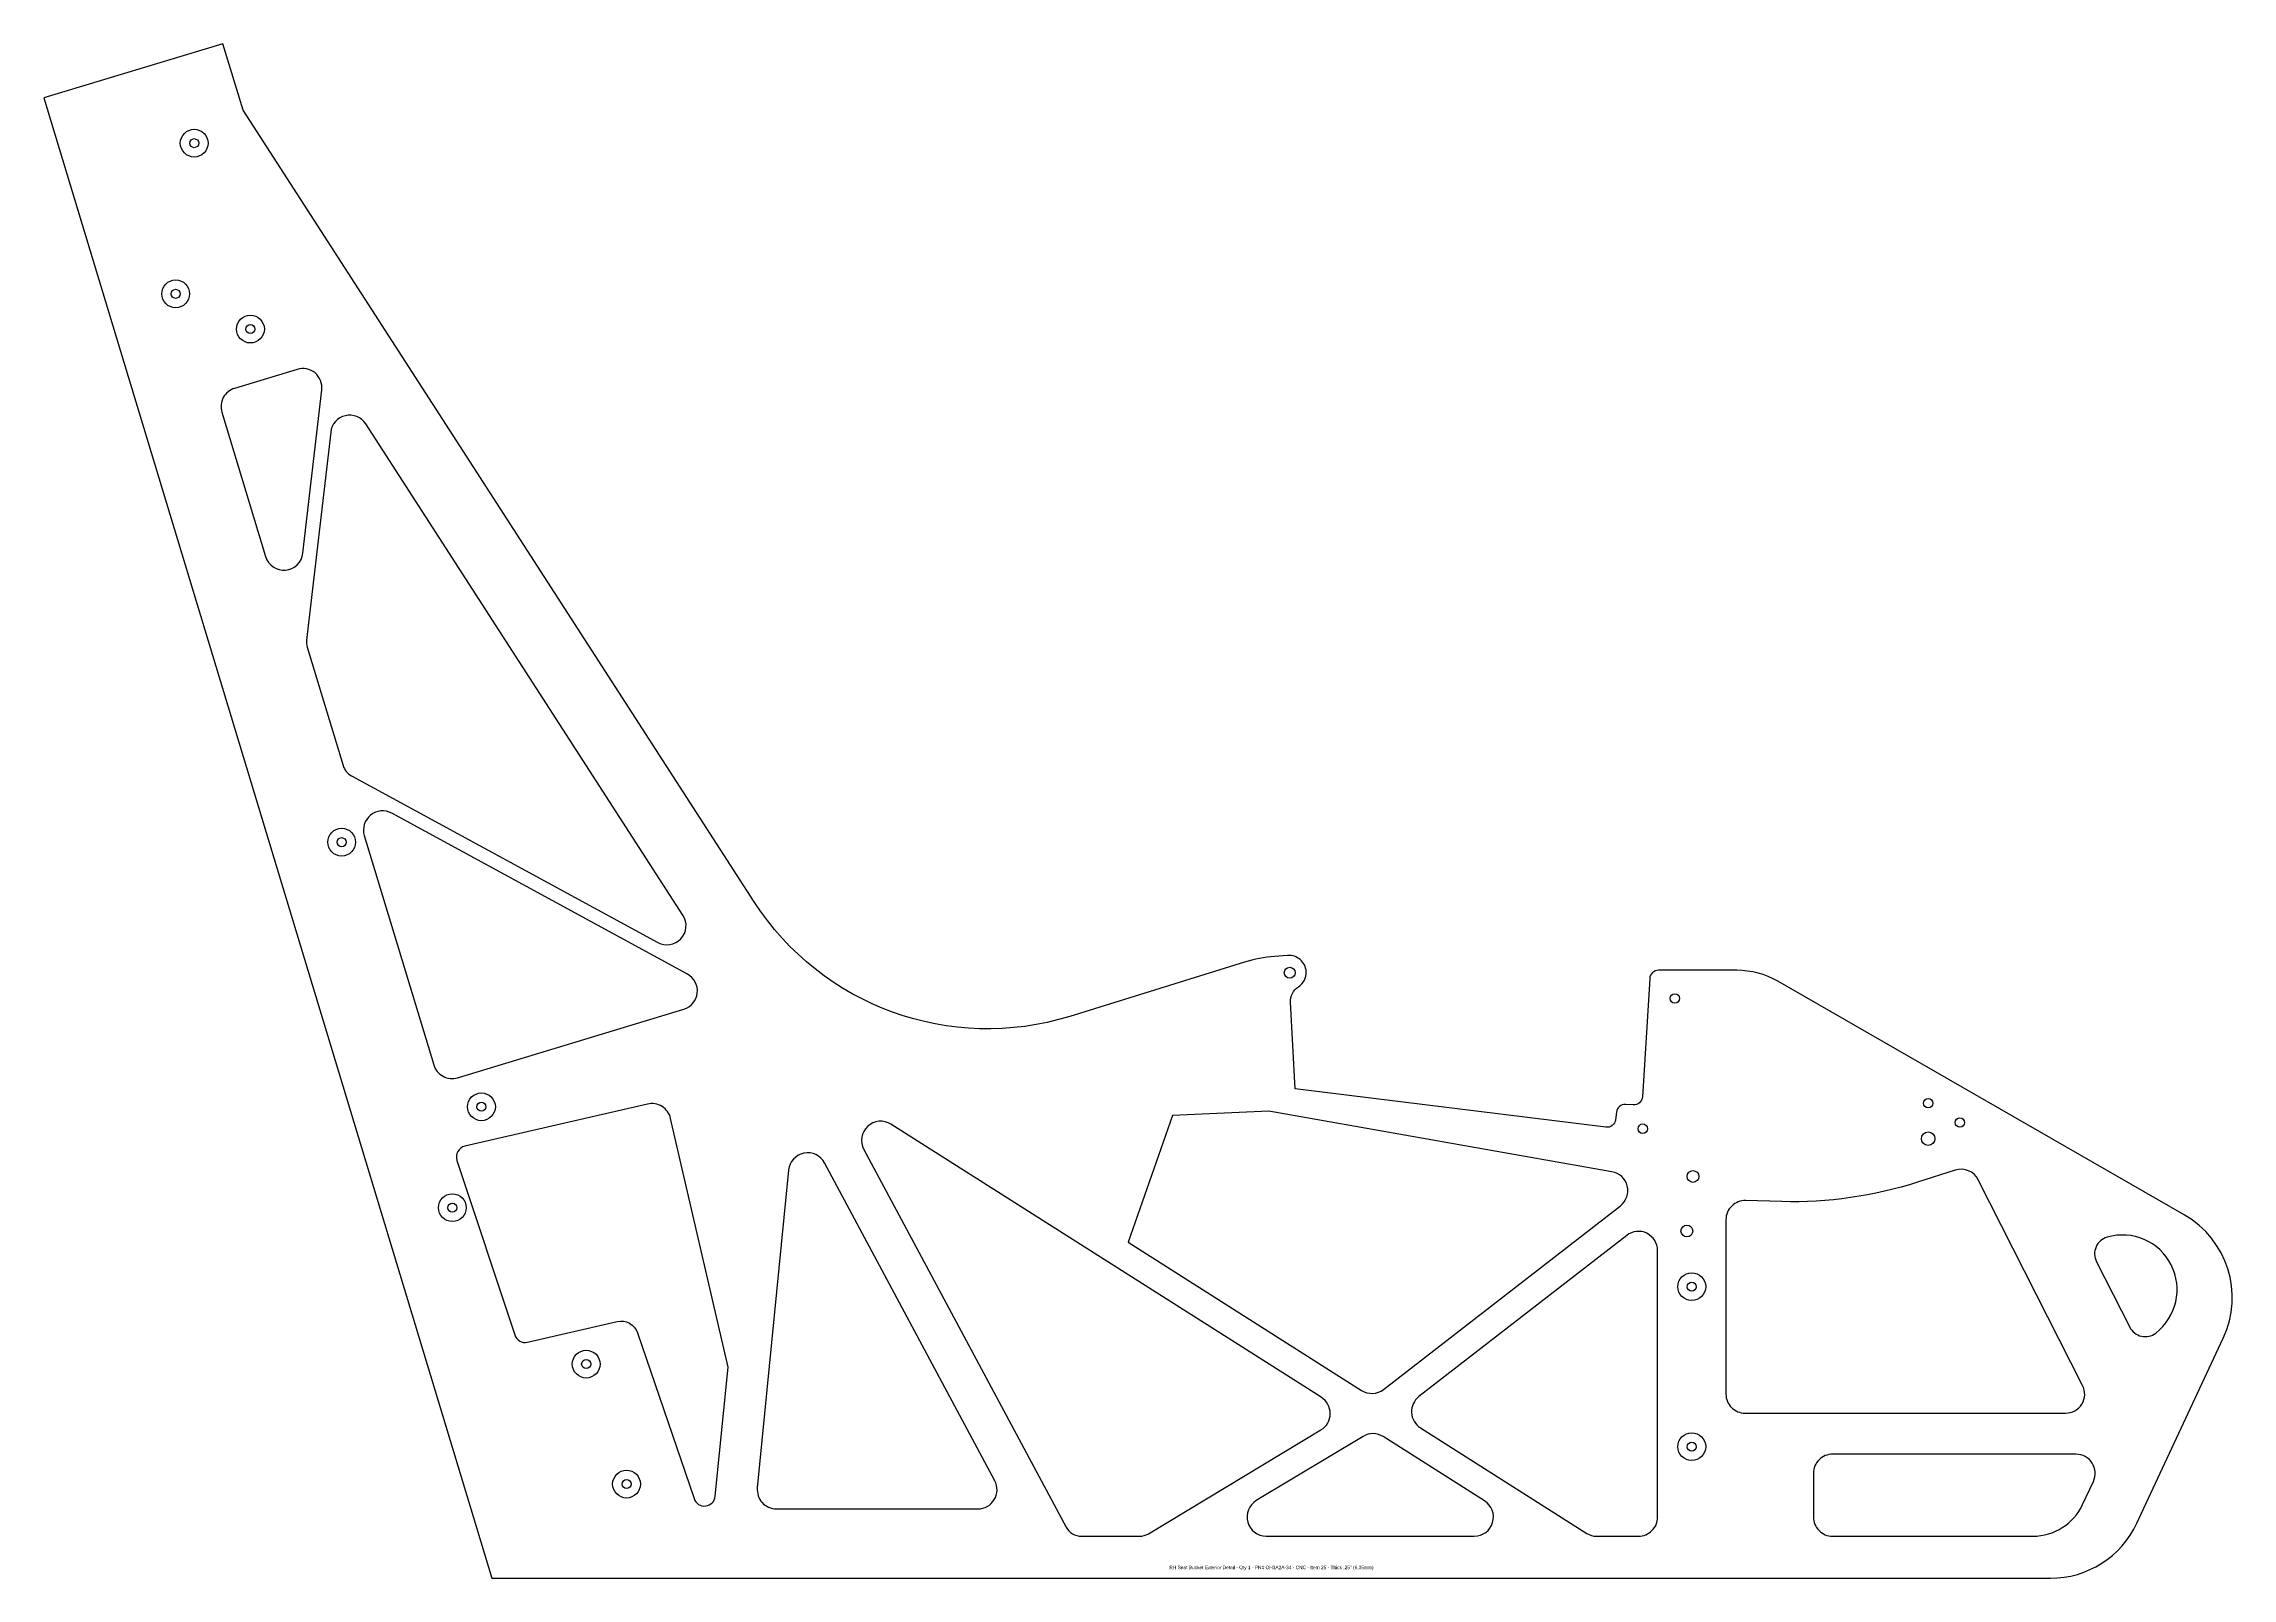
# Model space of a CAD drawing. Extents: x -2.6 to 28.9, y 3.7 to 25.8.
import ezdxf

# ---------------------------------------------------------------- set-up
doc = ezdxf.new("R2010")
doc.units = 0
doc.header["$MEASUREMENT"] = 0
doc.layers.get('0').update_dxf_attribs({"linetype": 'CONTINUOUS'})
doc.layers.add('Info', color=4, linetype='CONTINUOUS')
doc.styles.add('Annotative', font='txt')

msp = doc.modelspace()

# ---------------------------------------------------------------- linework, layer by layer
at = {"color": 7, "linetype": 'Continuous'}
for points in [[(21.747, 12.417), (20.617, 12.417, 0.396357), (20.492, 12.299), (20.387, 10.594, -0.414214), (20.255, 10.477), (20.145, 10.484, 0.396093), (20.013, 10.374), (20, 10.265, -0.414214), (19.86, 10.156), (15.385, 10.712), (15.321, 11.956, -0.26668), (15.434, 12.178, 0.26638), (15.547, 12.4, 0.414505), (15.279, 12.63), (15.092, 12.616, 0.056216), (14.659, 12.534), (12.141, 11.753, -0.336454), (7.596, 13.405), (0.239, 24.803), (-0.051, 25.761), (-2.631, 24.98), (3.821, 3.662), (26.262, 3.662, 0.291473), (27.508, 4.455), (28.751, 7.121, 0.389422), (28.19, 8.894), (22.336, 12.259, 0.131173)], [(0.117, 20.798, 0.414214), (-0.067, 20.455), (0.563, 18.374, 0.813898), (1.1, 18.423), (1.372, 20.776, 0.53975), (1.018, 21.071)], [(1.154, 17.172, 0.102598), (1.163, 17.071), (1.679, 15.366, 0.197054), (1.798, 15.219), (6.209, 12.817, 0.777147), (6.573, 13.209), (2.005, 20.285, 0.703909), (1.5, 20.168)], [(6.732, 4.808, 0.806443), (7.038, 4.844), (7.221, 6.7), (6.394, 10.284, 0.414214), (6.063, 10.49), (3.431, 9.883, 0.441742), (3.317, 9.68), (4.15, 7.165, 0.387211), (4.335, 7.061), (5.625, 7.359, -0.384687), (5.918, 7.196)], [(15.759, 5.798, 0.557418), (15.764, 6.267), (9.567, 10.201, 0.771328), (9.177, 9.838), (12.089, 4.399, 0.276543), (12.31, 4.267), (13.145, 4.267, 0.136298), (13.274, 4.303)], [(20.07, 9.027, 0.650491), (19.949, 9.516), (15.009, 10.388), (13.623, 10.324), (12.981, 8.5), (16.343, 6.366, 0.316334), (16.66, 6.381)], [(7.643, 4.963, 0.443282), (7.918, 4.661), (10.819, 4.661, 0.566731), (11.062, 5.066), (8.611, 9.643, 0.741355), (8.094, 9.54)], [(25.222, 9.401, 0.368124), (24.892, 9.539), (24.35, 9.365, -0.08422), (22.394, 9.086), (21.873, 9.1, 0.421916), (21.59, 8.824), (21.59, 6.314, 0.414214), (21.865, 6.039), (26.48, 6.039, 0.559535), (26.726, 6.439)], [(20.606, 4.543), (20.606, 8.381, 0.623693), (20.161, 8.599), (17.169, 6.278, 0.519371), (17.191, 5.828), (19.588, 4.306, 0.142365), (19.722, 4.267), (20.33, 4.267, 0.414214)], [(27.403, 7.278, 0.469759), (27.779, 7.193, 0.829496), (27.078, 8.573, 0.469759), (26.925, 8.22)], [(16.656, 5.701, 0.284177), (16.366, 5.704), (14.828, 4.779, 0.760102), (14.97, 4.267), (17.966, 4.267, 0.750754), (18.114, 4.775)], [(26.88, 5.056, 0.548619), (26.63, 5.448), (23.125, 5.448, 0.414214), (22.85, 5.173), (22.85, 4.543, 0.414214), (23.125, 4.267), (26.01, 4.267, 0.291473), (26.724, 4.722)]]:
    msp.add_lwpolyline(points, format="xyb", close=True, dxfattribs=at)
for points in [[(3.328, 10.87), (6.584, 11.855, 0.665595), (6.636, 12.361), (2.38, 14.679, 0.670768), (1.984, 14.357)], [(1.984, 14.357), (2.984, 11.054, 0.414214), (3.328, 10.87)]]:
    msp.add_lwpolyline(points, format="xyb", dxfattribs=at)
for centre, radius in [((-0.465, 24.329), 0.2), ((-0.732, 22.159), 0.2), ((0.345, 21.651), 0.2), ((1.658, 14.262), 0.2), ((15.309, 12.381), 0.0787), ((20.854, 12.011), 0.068), ((3.671, 10.451), 0.2), ((24.502, 10.503), 0.068), ((20.393, 10.136), 0.068), ((24.502, 9.992), 0.0968), ((24.958, 10.224), 0.068), ((21.115, 9.448), 0.0848), ((3.251, 8.998), 0.2), ((21.027, 8.662), 0.0848), ((21.098, 7.86), 0.2), ((5.179, 6.745), 0.2), ((21.098, 5.556), 0.2), ((5.76, 5.017), 0.2)]:
    msp.add_circle(centre, radius, dxfattribs=at)
for centre in [(-0.465, 24.329), (-0.732, 22.159), (0.345, 21.651), (1.658, 14.262), (3.671, 10.451), (3.251, 8.998), (21.098, 7.86), (5.179, 6.745), (21.098, 5.556), (5.76, 5.017)]:
    msp.add_circle(centre, 0.065)

# ---------------------------------------------------------------- texts
at = {"layer": 'Info', "insert": (15.046, 3.842), "char_height": 0.05, "attachment_point": 2, "style": 'Annotative'}
msp.add_mtext_dynamic_manual_height_columns('RH Seat Bucket Exterior Detail - Qty 1 - PN# OH3A2A-34 - CNC - Item 25 - Thick .25" (6.35mm)', width=4.44436, gutter_width=0.625, heights=[0.083], dxfattribs=at)

doc.saveas('drawing.dxf')
